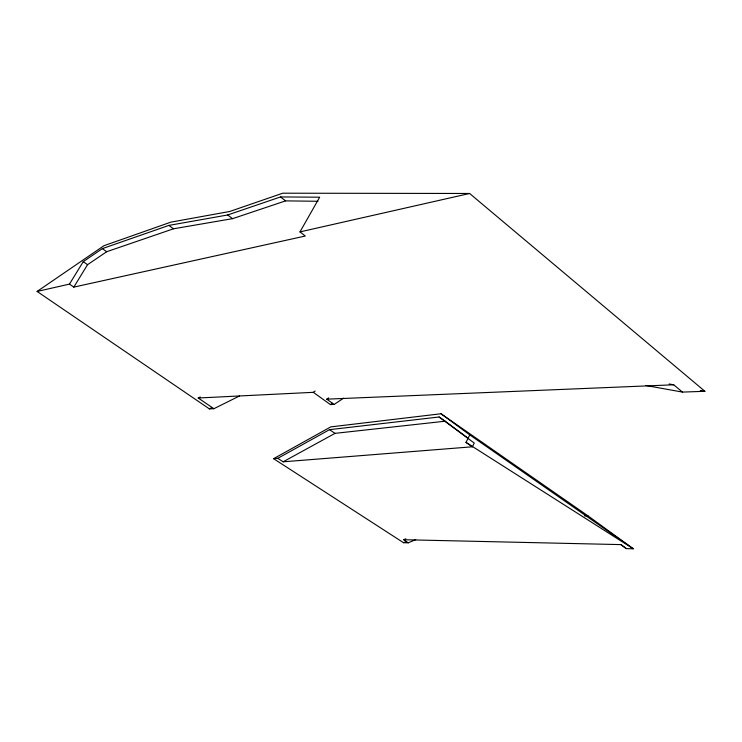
<?xml version="1.0" encoding="UTF-8"?>
<svg xmlns="http://www.w3.org/2000/svg" width="742" height="742" viewBox="0 0 742 742"><rect width="100%" height="100%" fill="white"/><g stroke="black" fill="none" stroke-linecap="round" stroke-linejoin="round"><path stroke-width="1.11" d="M277.777 458.333L283.138 461.812L472.366 446.795L474.249 443.048L439.088 416.985L329.485 429.674L277.777 458.333L273.585 458.686L403.518 542.699L408.267 542.819L415.724 539.629M472.366 446.795L465.995 442.399L469.779 434.886L441.036 413.758L330.774 426.891L273.585 458.686M69.46 284.112L73.801 287.117L305.314 236.021L299.981 231.903L319.681 197.205L280.541 196.936L227.701 214.967L168.879 225.401L102.35 248.626L83.262 261.657L69.46 284.112L37.1 291.448L209.374 408.879L213.891 408.712L239.527 395.968M73.801 287.117L87.556 264.681L106.69 251.723L173.48 228.796L232.571 218.658L285.596 200.878L318.003 201.277M37.1 291.448L103.926 245.723L170.827 222.155L229.76 211.47L282.795 193.198L469.612 193.476L704.9 391.294L682.482 392.091L645.994 385.515M213.891 408.712L198.216 398.009L313.282 392.323L315.165 391.043M343.537 398.204L334.141 404.446L326.758 399.159L328.632 397.897M313.282 392.323L330.431 404.585L332.323 403.323M283.138 461.812L335.013 433.356L445.172 421.206L467.386 437.715M198.216 398.009L200.247 396.97M209.374 408.879L211.442 407.84M408.267 542.819L403.704 539.712L405.828 538.794M403.518 542.699L405.633 541.79M299.981 231.903L469.612 193.476M326.758 399.159L673.708 384.792L682.482 392.091M330.431 404.585L334.141 404.446M584.511 515.857L587.961 515.848L633.306 548.802L626.331 548.616L621.054 544.721M403.704 539.712L620.952 544.609L626.331 548.616M669.145 383.994L673.708 384.792M700.337 390.496L704.9 391.294M465.995 442.399L633.306 548.802L469.779 434.886M329.485 429.674L335.013 433.356M441.036 413.758L587.961 515.848M439.088 416.985L445.172 421.206M83.262 261.657L87.556 264.681M102.35 248.626L106.69 251.723M168.879 225.401L173.48 228.796M227.701 214.967L232.571 218.658M280.541 196.936L285.596 200.878"/></g></svg>
